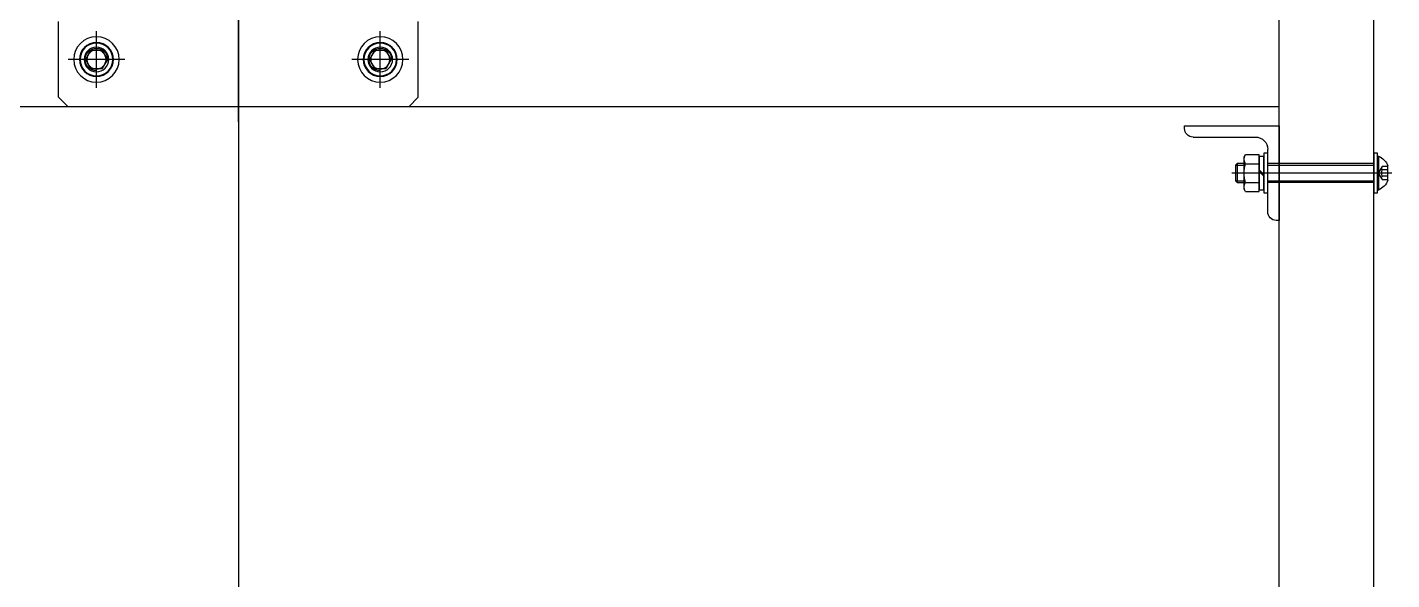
# Model space of a CAD drawing. Header units: millimetres. Extents: x 5349504 to 6791112, y -2212455 to -2153443.
# Drawn here: x 6289182 to 6289903, y -2199753 to -2199462 of the extents above; entities that cross this region are included whole.
import ezdxf

# ---------------------------------------------------------------- set-up
doc = ezdxf.new("R2010")
doc.units = ezdxf.units.MM
doc.header["$LTSCALE"] = 400
doc.layers.get('0').update_dxf_attribs({"lineweight": 9})
doc.layers.add('EQUIP', color=8, linetype='Continuous')
doc.layers.add('GRND', color=8, linetype='Continuous')

# ---------------------------------------------------------------- blocks, each defined once
blk = doc.blocks.new('A$C44822883')
for p, q in [((50, 0), (0, 0)), ((0, 0), (0, -50)), ((50, -1.5), (50, 0)), ((45.5, -6), (12.5, -6)), ((6, -45.5), (6, -12.5)), ((0, -50), (1.5, -50))]:
    blk.add_line(p, q)
for centre, radius, start, end in [((12.5, -12.5), 6.5, 90, 180), ((45.5, -1.5), 4.5, 270, 0), ((1.5, -45.5), 4.5, 270, 0)]:
    blk.add_arc(centre, radius, start, end)
blk = doc.blocks.new('A$C19D306F1')
for p, q in [((-35.35, 9), (-35.35, -9)), ((-34.75, 9), (-35.35, 9)), ((-34.75, -10.5), (-34.75, 10.5)), ((-34.75, 10.5), (-32.75, 10.5)), ((-34.75, -9), (-34.75, 9)), ((-32.75, 10.5), (-32.75, -10.5)), ((23.25, 10.5), (25.25, 10.5)), ((23.25, -10.5), (23.25, 10.5)), ((25.25, 10.5), (25.25, -10.5)), ((25.25, 8.8), (27.75, 8.8)), ((25.25, -8.8), (25.25, 8.8)), ((27.75, -9.82), (27.75, 9.82)), ((34.99, 9.82), (27.75, 9.82)), ((27.75, 8.8), (27.75, -8.8)), ((35.75, 8.5), (34.99, 9.82)), ((35.75, -8.5), (35.75, 8.5)), ((-40.25, -3.78), (-40.25, 3.78)), ((-32.75, 5), (23.25, 5)), ((27.75, 1.67), (25.25, -0.83)), ((27.75, 0.83), (25.25, -1.67)), ((34.99, 4.91), (27.75, 4.91)), ((35.75, 5), (39.44, 5)), ((39.44, 5), (40.25, 4.19)), ((39.44, 5), (39.44, -5)), ((40.25, 4.19), (40.25, -4.19)), ((-32.75, -5), (23.25, -5)), ((34.99, -4.91), (27.75, -4.91)), ((39.44, -5), (35.75, -5)), ((40.25, -4.19), (39.44, -5)), ((-35.35, -9), (-34.75, -9)), ((-32.75, -10.5), (-34.75, -10.5)), ((25.25, -10.5), (23.25, -10.5)), ((27.75, -8.8), (25.25, -8.8)), ((34.99, -9.82), (27.75, -9.82)), ((34.99, -9.82), (35.75, -8.5))]:
    blk.add_line(p, q)
for centre, radius, start, end in [((-30.99, 0), 10, 115.84193, 157.80293), ((31.41, 7.36), 4.34, 325.59101, 34.40899), ((18.75, -0.12), 17, 0.40019, 17.1986), ((18.75, 0.12), 17, 342.8014, 359.59981), ((-30.99, 0), 10, 202.19707, 244.15807), ((31.41, -7.36), 4.34, 325.59101, 34.40899)]:
    blk.add_arc(centre, radius, start, end)
at = {"layer": 'EQUIP'}
for p, q in [((-42.25, 0), (42.25, 0)), ((-40.25, 3.46), (-37.13, 3.46)), ((-40.25, 1.73), (-37.13, 1.73)), ((-37.13, 3.46), (-35.13, 0)), ((-35.13, 0), (-37.13, -3.46)), ((23.25, 4.19), (-32.75, 4.19)), ((40.25, 4.19), (35.75, 4.19)), ((-40.25, -1.73), (-37.13, -1.73)), ((-37.13, -3.46), (-40.25, -3.46)), ((23.25, -4.19), (-32.75, -4.19)), ((40.25, -4.19), (35.75, -4.19))]:
    blk.add_line(p, q, dxfattribs=at)
for centre, radius, start, end in [((-38.4, 2.6), 1.53, 325.60999, 34.39001), ((-46.98, 0), 10, 350.02491, 9.97509), ((-38.4, -2.6), 1.53, 325.60999, 34.39001)]:
    blk.add_arc(centre, radius, start, end, dxfattribs=at)
blk = doc.blocks.new('BL-EQ-SECT_1_20230313')
at = {"layer": 'EQUIP'}
for p, q in [((80526.25, 2902.6), (80526.25, 252.6)), ((80526.25, 1664.6), (80526.25, 1927.93)), ((79926.25, 349.6), (79926.25, 1772.6)), ((79976.25, 349.6), (79976.25, 1772.6)), ((80431.25, 1677.6), (80431.25, 1717.6)), ((80621.25, 1677.6), (80621.25, 1717.6)), ((80451.25, 1682.6), (80451.25, 1712.6)), ((80601.25, 1682.6), (80601.25, 1712.6)), ((80436.25, 1697.6), (80466.25, 1697.6)), ((80586.25, 1697.6), (80616.25, 1697.6)), ((80431.25, 1677.6), (80436.25, 1672.6)), ((80621.25, 1677.6), (80616.25, 1672.6)), ((79976.25, 1672.6), (81076.25, 1672.6))]:
    blk.add_line(p, q, dxfattribs=at)
for points in [[(80448.37, 1692.6), (80454.14, 1692.6), (80457.03, 1697.6), (80454.14, 1702.6), (80448.37, 1702.6), (80445.48, 1697.6), (80448.37, 1692.6)], [(80598.37, 1692.6), (80604.14, 1692.6), (80607.03, 1697.6), (80604.14, 1702.6), (80598.37, 1702.6), (80595.48, 1697.6), (80598.37, 1692.6)]]:
    blk.add_lwpolyline(points, dxfattribs=at)
for centre, radius in [((80451.25, 1697.6), 12), ((80601.25, 1697.6), 12), ((80451.25, 1697.6), 9), ((80451.25, 1697.6), 8.65), ((80451.25, 1697.6), 6.5), ((80451.25, 1697.6), 5.05), ((80601.25, 1697.6), 9), ((80601.25, 1697.6), 8.65), ((80601.25, 1697.6), 6.5), ((80601.25, 1697.6), 5.05)]:
    blk.add_circle(centre, radius, dxfattribs=at)
for centre in [(80451.25, 1697.6), (80601.25, 1697.6)]:
    blk.add_arc(centre, 6, 270, 180, dxfattribs=at)
for name, p in [('A$C44822883', (79976.25, 1662.6)), ('A$C19D306F1', (79959, 1637.6))]:
    blk.add_blockref(name, p, dxfattribs=at)

msp = doc.modelspace()

# ---------------------------------------------------------------- block references
at = {"layer": 'GRND', "xscale": -1}
msp.add_blockref('BL-EQ-SECT_1_20230313', (6369820.12, -2201176.2), dxfattribs=at)

doc.saveas('drawing.dxf')
